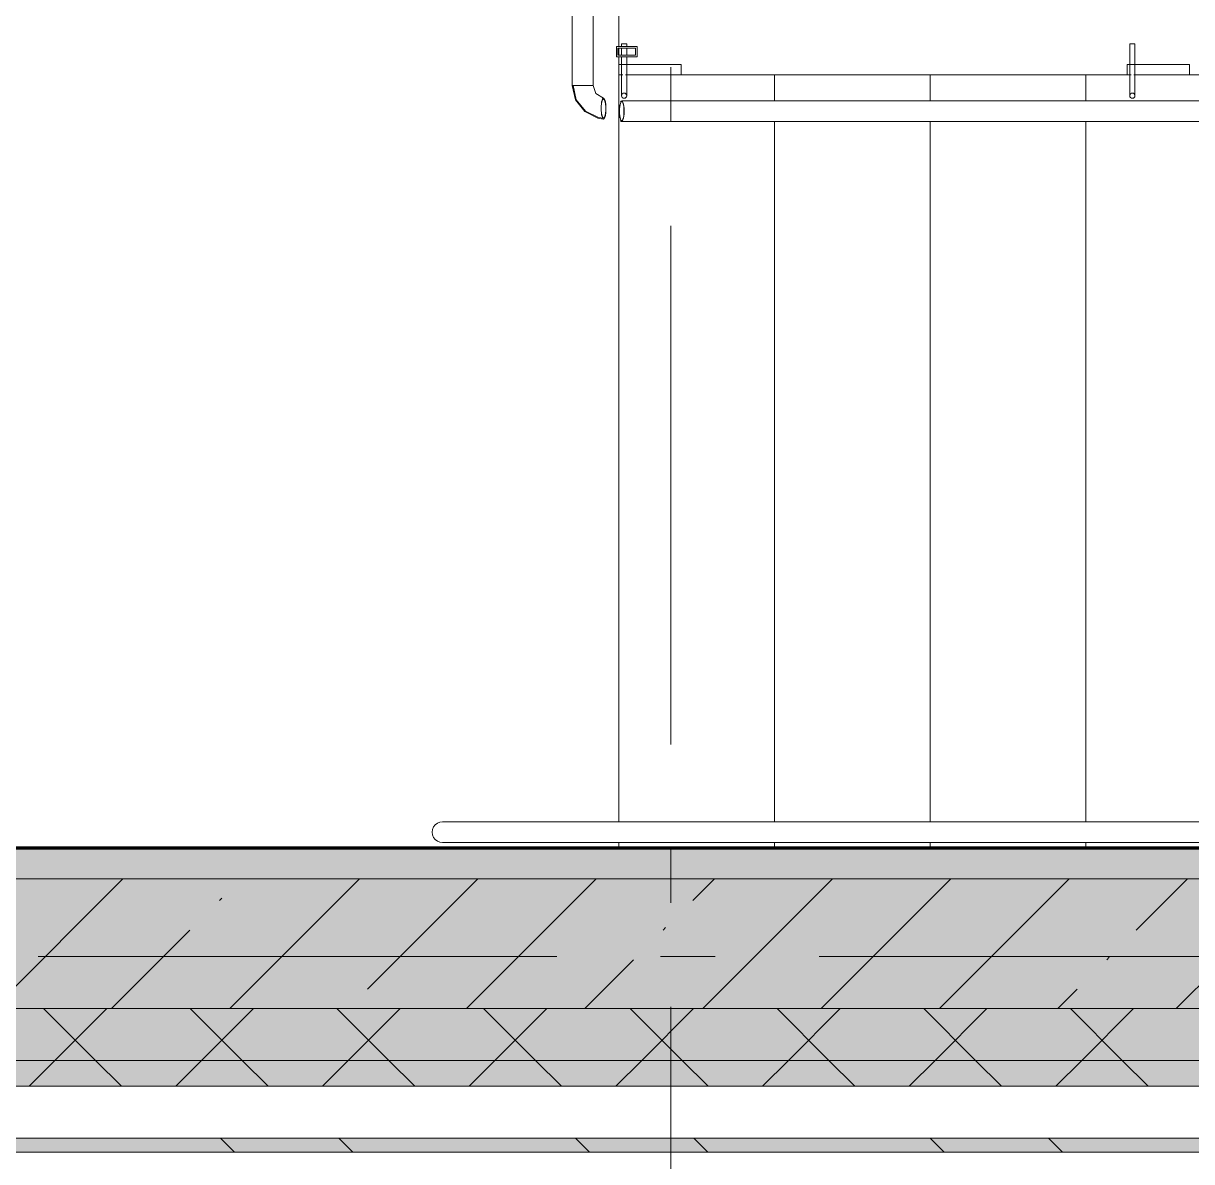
# Model space of a CAD drawing. Header units: millimetres. Extents: x -537608 to 253996, y -217170 to 186033.
# Drawn here: x -315775 to -313522, y 91126 to 93321 of the extents above; entities that cross this region are included whole.
import ezdxf

# ---------------------------------------------------------------- set-up
doc = ezdxf.new("R2010")
doc.units = ezdxf.units.MM
doc.layers.add('16) Лак 1.6м', color=160, linetype='Continuous', lineweight=90)
doc.layers.add('PDF _Геометрия', color=7, linetype='Continuous')
doc.layers.add('PDF _Сплошная заливка', color=7, linetype='Continuous', true_color=0xffffff)

msp = doc.modelspace()

# ---------------------------------------------------------------- hatches: boundary and pattern name
at = {"layer": 'PDF _Сплошная заливка', "true_color": 0x56bc34, "transparency": 33554559}
msp.add_hatch(color=85, dxfattribs=at).paths.add_polyline_path([(-309286.1767, 91671.2676), (-309286.1767, 91731.2661), (-316726.1726, 91731.2661), (-316726.1726, 91671.2676), (-310082.8987, 91671.2676)])
at = {"layer": 'PDF _Сплошная заливка', "transparency": 33554559}
msp.add_hatch(color=256, dxfattribs=at).paths.add_polyline_path([(-309226.1782, 91421.2666), (-309226.1782, 91671.2676), (-316726.1726, 91671.2676), (-316726.1726, 91421.2666), (-309248.0263, 91421.2666)])
h = msp.add_hatch(color=256, dxfattribs=at)
h.paths.add_polyline_path([(-214072.9389, 91321.2663), (-213276.196, 91321.2663), (-213276.196, 91421.2666), (-222460.9308, 91421.2666), (-222460.9308, 91321.2663), (-214907.808, 91321.2663)], flags=0)
h.paths.add_polyline_path([(-224160.9288, 91321.2663), (-224160.9288, 91421.2666), (-232001.1932, 91421.2666), (-232001.1932, 91321.2663), (-224926.2392, 91321.2663)], flags=0)
h.paths.add_polyline_path([(-232851.1922, 91321.2663), (-232851.1922, 91421.2666), (-234126.1928, 91421.2666), (-234126.1928, 91321.2663), (-233126.1932, 91321.2663)], flags=0)
h.paths.add_polyline_path([(-236196.9723, 91321.2663), (-235826.1928, 91321.2663), (-235826.1928, 91421.2666), (-237066.1908, 91421.2666), (-237066.1908, 91321.2663), (-236614.4085, 91321.2663)], flags=0)
h.paths.add_polyline_path([(-239953.8848, 91321.2663), (-238766.1908, 91321.2663), (-238766.1908, 91421.2666), (-240066.1915, 91421.2666), (-240066.1915, 91321.2663)], flags=0)
h.paths.add_polyline_path([(-243626.1884, 91321.2663), (-241766.1916, 91321.2663), (-241766.1916, 91421.2666), (-243626.1884, 91421.2666)], flags=0)
h.paths.add_polyline_path([(-245380.5355, 91321.2663), (-245326.1907, 91321.2663), (-245326.1907, 91421.2666), (-246626.1914, 91421.2666), (-246626.1914, 91321.2663), (-245797.9674, 91321.2663)], flags=0)
h.paths.add_polyline_path([(-249626.19, 91321.2663), (-248326.1893, 91321.2663), (-248326.1893, 91421.2666), (-249626.19, 91421.2666)], flags=0)
h.paths.add_polyline_path([(-254564.0965, 91321.2663), (-254326.1866, 91321.2663), (-254326.1866, 91421.2666), (-255626.1873, 91421.2666), (-255626.1873, 91321.2663), (-254981.5283, 91321.2663)], flags=0)
h.paths.add_polyline_path([(-251326.1879, 91321.2663), (-251326.1879, 91421.2666), (-252626.1886, 91421.2666), (-252626.1886, 91321.2663), (-251642.052, 91321.2663)], flags=0)
h.paths.add_polyline_path([(-257486.1367, 91321.2663), (-257326.1894, 91321.2663), (-257326.1894, 91421.2666), (-258626.1859, 91421.2666), (-258626.1859, 91321.2663), (-258321.009, 91321.2663)], flags=0)
h.paths.add_polyline_path([(-260825.613, 91321.2663), (-260326.1881, 91321.2663), (-260326.1881, 91421.2666), (-261626.1888, 91421.2666), (-261626.1888, 91321.2663), (-261243.0492, 91321.2663)], flags=0)
h.paths.add_polyline_path([(-264626.1874, 91321.2663), (-263326.1867, 91321.2663), (-263330.2213, 91421.2666), (-264626.1874, 91421.2666)], flags=0)
h.paths.add_polyline_path([(-266326.1853, 91321.2663), (-266326.1853, 91421.2666), (-267621.1869, 91421.2666), (-267621.1869, 91321.2663), (-266669.6977, 91321.2663)], flags=0)
h.paths.add_polyline_path([(-269591.7422, 91321.2663), (-269321.1849, 91321.2663), (-269321.1849, 91421.2666), (-270626.8047, 91421.2666), (-270626.8047, 91321.2663), (-270009.1741, 91321.2663)], flags=0)
h.paths.add_polyline_path([(-272513.7824, 91321.2663), (-272326.8026, 91321.2663), (-272326.8026, 91421.2666), (-273626.1833, 91421.2666), (-273626.1833, 91321.2663), (-273348.6546, 91321.2663)], flags=0)
h.paths.add_polyline_path([(-279192.735, 91321.2663), (-278626.181, 91321.2663), (-278626.181, 91421.2666), (-279926.186, 91421.2666), (-279926.186, 91321.2663), (-279610.1755, 91321.2663)], flags=0)
h.paths.add_polyline_path([(-276926.1831, 91321.2663), (-275326.1855, 91321.2663), (-275326.1855, 91421.2666), (-276926.1831, 91421.2666)], flags=0)
h.paths.add_polyline_path([(-281626.184, 91321.2663), (-281626.184, 91421.2666), (-282926.1804, 91421.2666), (-282926.1804, 91321.2663), (-281697.3434, 91321.2663)], flags=0)
h.paths.add_polyline_path([(-284626.1869, 91321.2663), (-284626.1869, 91421.2666), (-285926.1833, 91421.2666), (-285926.1833, 91321.2663), (-285036.824, 91321.2663)], flags=0)
h.paths.add_polyline_path([(-287626.1812, 91321.2663), (-287626.1812, 91421.2666), (-288926.1776, 91421.2666), (-288926.1776, 91321.2663), (-287958.8642, 91321.2663)], flags=0)
h.paths.add_polyline_path([(-290880.9044, 91321.2663), (-290626.1842, 91321.2663), (-290626.1842, 91421.2666), (-291926.1806, 91421.2666), (-291926.1806, 91321.2663), (-291715.7767, 91321.2663)], flags=0)
h.paths.add_polyline_path([(-304238.8097, 91321.2663), (-301741.177, 91321.2663), (-301741.177, 91421.2666), (-307200.8346, 91421.2666), (-307200.8346, 91321.2663), (-305073.682, 91321.2663)], flags=0)
h.paths.add_polyline_path([(-299626.1757, 91321.2663), (-299566.1772, 91321.2663), (-299566.1772, 91421.2666), (-300866.1822, 91421.2666), (-300866.1822, 91321.2663), (-299647.0335, 91321.2663)], flags=0)
h.paths.add_polyline_path([(-310082.8987, 91321.2663), (-308075.8379, 91321.2663), (-308075.8379, 91421.2666), (-317076.174, 91421.2666), (-317076.174, 91321.2663), (-311752.6347, 91321.2663)], flags=0)
h = msp.add_hatch(color=256, dxfattribs=at)
h.paths.add_polyline_path([(-213176.1955, 91271.2661), (-213176.1955, 91321.2663), (-222460.9308, 91321.2663), (-222460.9308, 91271.2661), (-213238.0699, 91271.2661)], flags=0)
h.paths.add_polyline_path([(-225761.1072, 91271.2661), (-224160.9288, 91271.2661), (-224160.9288, 91321.2663), (-232001.1932, 91321.2663), (-232001.1932, 91271.2661), (-226595.9773, 91271.2661)], flags=0)
h.paths.add_polyline_path([(-233274.93, 91271.2661), (-232851.1922, 91271.2661), (-232851.1922, 91321.2663), (-234126.1928, 91321.2663), (-234126.1928, 91271.2661), (-233692.3661, 91271.2661)], flags=0)
h.paths.add_polyline_path([(-237031.8425, 91271.2661), (-235826.1928, 91271.2661), (-235826.1928, 91321.2663), (-237066.1908, 91321.2663), (-237066.1908, 91271.2661)], flags=0)
h.paths.add_polyline_path([(-239119.0147, 91271.2661), (-238766.1908, 91271.2661), (-238766.1908, 91321.2663), (-240066.1915, 91321.2663), (-240066.1915, 91271.2661), (-239536.4508, 91271.2661)], flags=0)
h.paths.add_polyline_path([(-242041.0592, 91271.2661), (-241766.1916, 91271.2661), (-241766.1916, 91321.2663), (-243626.1884, 91321.2663), (-243626.1884, 91271.2661), (-242458.491, 91271.2661)], flags=0)
h.paths.add_polyline_path([(-245797.9674, 91271.2661), (-245326.1907, 91271.2661), (-245326.1907, 91321.2663), (-246626.1914, 91321.2663), (-246626.1914, 91271.2661), (-246215.4035, 91271.2661)], flags=0)
h.paths.add_polyline_path([(-248720.0118, 91271.2661), (-248326.1893, 91271.2661), (-248326.1893, 91321.2663), (-249626.19, 91321.2663), (-249626.19, 91271.2661), (-249137.4437, 91271.2661)], flags=0)
h.paths.add_polyline_path([(-252626.1886, 91271.2661), (-251326.1879, 91271.2661), (-251326.1879, 91321.2663), (-252626.1886, 91321.2663)], flags=0)
h.paths.add_polyline_path([(-257326.1894, 91271.2661), (-257326.1894, 91321.2663), (-258626.1859, 91321.2663), (-258626.1859, 91271.2661), (-257486.1367, 91271.2661)], flags=0)
h.paths.add_polyline_path([(-255626.1873, 91271.2661), (-254326.1866, 91271.2661), (-254326.1866, 91321.2663), (-255626.1873, 91321.2663)], flags=0)
h.paths.add_polyline_path([(-261243.0492, 91271.2661), (-260326.1881, 91271.2661), (-260326.1881, 91321.2663), (-261626.1888, 91321.2663), (-261626.1888, 91271.2661)], flags=0)
h.paths.add_polyline_path([(-267621.1869, 91271.2661), (-266326.1853, 91271.2661), (-266326.1853, 91321.2663), (-267621.1869, 91321.2663)], flags=0)
h.paths.add_polyline_path([(-263326.1867, 91271.2661), (-263330.2213, 91321.2663), (-264626.1874, 91321.2663), (-264626.1874, 91271.2661), (-263330.2213, 91271.2661)], flags=0)
h.paths.add_polyline_path([(-269321.1849, 91271.2661), (-269321.1849, 91321.2663), (-270626.8047, 91321.2663), (-270626.8047, 91271.2661), (-269591.7422, 91271.2661)], flags=0)
h.paths.add_polyline_path([(-272513.7824, 91271.2661), (-272326.8026, 91271.2661), (-272326.8026, 91321.2663), (-273626.1833, 91321.2663), (-273626.1833, 91271.2661), (-273348.6546, 91271.2661)], flags=0)
h.paths.add_polyline_path([(-275435.8268, 91271.2661), (-275326.1855, 91271.2661), (-275326.1855, 91321.2663), (-276926.1831, 91321.2663), (-276926.1831, 91271.2661), (-275853.2587, 91271.2661)], flags=0)
h.paths.add_polyline_path([(-279610.1755, 91271.2661), (-278626.181, 91271.2661), (-278626.181, 91321.2663), (-279926.186, 91321.2663), (-279926.186, 91271.2661)], flags=0)
h.paths.add_polyline_path([(-281626.184, 91271.2661), (-281626.184, 91321.2663), (-282926.1804, 91321.2663), (-282926.1804, 91271.2661), (-281697.3434, 91271.2661)], flags=0)
h.paths.add_polyline_path([(-285926.1833, 91271.2661), (-284626.1869, 91271.2661), (-284626.1869, 91321.2663), (-285926.1833, 91321.2663)], flags=0)
h.paths.add_polyline_path([(-290626.1842, 91271.2661), (-290626.1842, 91321.2663), (-291926.1806, 91321.2663), (-291926.1806, 91271.2661), (-290880.9044, 91271.2661)], flags=0)
h.paths.add_polyline_path([(-288376.296, 91271.2661), (-287626.1812, 91271.2661), (-287626.1812, 91321.2663), (-288926.1776, 91321.2663), (-288926.1776, 91271.2661), (-288793.7365, 91271.2661)], flags=0)
h.paths.add_polyline_path([(-300064.4654, 91271.2661), (-299566.1772, 91271.2661), (-299566.1772, 91321.2663), (-300866.1822, 91321.2663), (-300866.1822, 91271.2661), (-300481.9058, 91271.2661)], flags=0)
h.paths.add_polyline_path([(-303821.3779, 91271.2661), (-301741.177, 91271.2661), (-301741.177, 91321.2663), (-307200.8346, 91321.2663), (-307200.8346, 91271.2661), (-304238.8097, 91271.2661)], flags=0)
h.paths.add_polyline_path([(-308413.1627, 91271.2661), (-308075.8379, 91271.2661), (-308075.8379, 91321.2663), (-317126.1742, 91321.2663), (-317126.1742, 91271.2661), (-308830.5945, 91271.2661)], flags=0)
h = msp.add_hatch(color=256, dxfattribs=at)
h.paths.add_polyline_path([(-213126.1959, 91144.2677), (-213026.1966, 91144.2677), (-213026.1966, 91171.2657), (-222460.9308, 91171.2657), (-222460.9308, 91144.2677), (-213176.1955, 91144.2677)], flags=0)
h.paths.add_polyline_path([(-224926.2392, 91144.2677), (-224160.9288, 91144.2677), (-224160.9288, 91171.2657), (-232001.1932, 91171.2657), (-232001.1932, 91144.2677), (-226595.9773, 91144.2677)], flags=0)
h.paths.add_polyline_path([(-232851.1922, 91144.2677), (-232851.1922, 91171.2657), (-234126.1928, 91171.2657), (-234126.1928, 91144.2677), (-233274.93, 91144.2677)], flags=0)
h.paths.add_polyline_path([(-235826.1928, 91144.2677), (-235826.1928, 91171.2657), (-237066.1908, 91171.2657), (-237066.1908, 91144.2677), (-236614.4085, 91144.2677)], flags=0)
h.paths.add_polyline_path([(-238766.1908, 91144.2677), (-238766.1908, 91171.2657), (-240066.1915, 91171.2657), (-240066.1915, 91144.2677), (-239953.8848, 91144.2677)], flags=0)
h.paths.add_polyline_path([(-243626.1884, 91144.2677), (-241766.1916, 91144.2677), (-241766.1916, 91171.2657), (-243626.1884, 91171.2657), (-243626.1884, 91161.2415)], flags=0)
h.paths.add_polyline_path([(-245326.1907, 91144.2677), (-245326.1907, 91171.2657), (-246626.1914, 91171.2657), (-246626.1914, 91144.2677)], flags=0)
h.paths.add_polyline_path([(-249626.19, 91144.2677), (-248326.1893, 91144.2677), (-248326.1893, 91171.2657), (-249626.19, 91171.2657), (-249626.19, 91161.2415)], flags=0)
h.paths.add_polyline_path([(-254326.1866, 91144.2677), (-254326.1866, 91171.2657), (-255626.1873, 91171.2657), (-255626.1873, 91144.2677), (-254981.5283, 91144.2677)], flags=0)
h.paths.add_polyline_path([(-252626.1886, 91144.2677), (-251326.1879, 91144.2677), (-251326.1879, 91171.2657), (-252626.1886, 91171.2657), (-252626.1886, 91161.2415)], flags=0)
h.paths.add_polyline_path([(-258321.009, 91144.2677), (-257326.1894, 91144.2677), (-257326.1894, 91171.2657), (-258626.1859, 91171.2657), (-258626.1859, 91144.2677)], flags=0)
h.paths.add_polyline_path([(-260326.1881, 91144.2677), (-260326.1881, 91171.2657), (-261626.1888, 91171.2657), (-261626.1888, 91144.2677)], flags=0)
h.paths.add_polyline_path([(-263330.2213, 91144.2677), (-263326.1867, 91144.2677), (-263330.2213, 91171.2657), (-264626.1874, 91171.2657), (-264626.1874, 91144.2677)], flags=0)
h.paths.add_polyline_path([(-266669.6977, 91144.2677), (-266326.1853, 91144.2677), (-266326.1853, 91171.2657), (-267621.1869, 91171.2657), (-267621.1869, 91144.2677)], flags=0)
h.paths.add_polyline_path([(-269321.1849, 91144.2677), (-269321.1849, 91171.2657), (-270626.8047, 91171.2657), (-270626.8047, 91144.2677), (-270009.1741, 91144.2677)], flags=0)
h.paths.add_polyline_path([(-272326.8026, 91144.2677), (-272326.8026, 91171.2657), (-273626.1833, 91171.2657), (-273626.1833, 91144.2677), (-273348.6546, 91144.2677)], flags=0)
h.paths.add_polyline_path([(-275326.1855, 91144.2677), (-275326.1855, 91171.2657), (-276926.1831, 91171.2657), (-276926.1831, 91144.2677), (-276688.131, 91144.2677)], flags=0)
h.paths.add_polyline_path([(-278626.181, 91144.2677), (-278626.181, 91171.2657), (-279926.186, 91171.2657), (-279926.186, 91144.2677)], flags=0)
h.paths.add_polyline_path([(-284626.1869, 91144.2677), (-284626.1869, 91171.2657), (-285926.1833, 91171.2657), (-285926.1833, 91144.2677), (-285036.824, 91144.2677)], flags=0)
h.paths.add_polyline_path([(-281697.3434, 91144.2677), (-281626.184, 91144.2677), (-281626.184, 91171.2657), (-282926.1804, 91171.2657), (-282926.1804, 91144.2677)], flags=0)
h.paths.add_polyline_path([(-288376.296, 91144.2677), (-287626.1812, 91144.2677), (-287626.1812, 91171.2657), (-288926.1776, 91171.2657), (-288926.1776, 91144.2677)], flags=0)
h.paths.add_polyline_path([(-290626.1842, 91144.2677), (-290626.1842, 91171.2657), (-291926.1806, 91171.2657), (-291926.1806, 91144.2677), (-291715.7767, 91144.2677)], flags=0)
h.paths.add_polyline_path([(-303403.9461, 91144.2677), (-301741.177, 91144.2677), (-301741.177, 91171.2657), (-307200.8346, 91171.2657), (-307200.8346, 91144.2677), (-305073.682, 91144.2677)], flags=0)
h.paths.add_polyline_path([(-300866.1822, 91144.2677), (-299566.1772, 91144.2677), (-299566.1772, 91171.2657), (-300866.1822, 91171.2657), (-300866.1822, 91161.2415)], flags=0)
h.paths.add_polyline_path([(-310082.8987, 91144.2677), (-308075.8379, 91144.2677), (-308075.8379, 91171.2657), (-317253.1726, 91171.2657), (-317253.1726, 91144.2677), (-311752.6347, 91144.2677)], flags=0)

# ---------------------------------------------------------------- linework, layer by layer
at = {"layer": '16) Лак 1.6м'}
msp.add_lwpolyline([(-316476.1803, 99111.2657), (-316666.1741, 99111.2657), (-316666.1741, 91731.2661), (-309286.1767, 91731.2661), (-309286.1767, 93371.2655)], dxfattribs=at)
at = {"layer": 'PDF _Геометрия', "color": 9, "lineweight": 9, "true_color": 0xc0c0c0}
for p, q in [((-314626.1731, 93275.7003), (-314626.1731, 93796.1036)), ((-314626.1731, 93258.9417), (-314626.1731, 93273.1038)), ((-314626.1731, 91781.2664), (-314626.1731, 93256.1041)), ((-314626.1731, 91731.2661), (-314626.1731, 91741.2645))]:
    msp.add_line(p, q, dxfattribs=at)
at = {"layer": 'PDF _Геометрия', "lineweight": 9}
for p, q in [((-314716.1752, 93521.1025), (-314716.1752, 93201.1047)), ((-314676.1733, 93201.1047), (-314676.1733, 93521.1025)), ((-314621.1783, 93275.2912), (-314621.1783, 93281.2678)), ((-314621.1783, 93281.2678), (-314621.1783, 93275.2912)), ((-314621.0061, 93281.2678), (-314621.1783, 93281.2678)), ((-314621.1783, 93281.2678), (-314621.0061, 93281.2678)), ((-314621.0061, 93281.2678), (-314621.1783, 93281.2678)), ((-314621.1783, 93281.2678), (-314621.0061, 93281.2678)), ((-314621.1783, 93258.5369), (-314621.1783, 93273.1038)), ((-314621.1783, 93273.1038), (-314621.1783, 93258.5369)), ((-314620.5066, 93281.2678), (-314621.0061, 93281.2678)), ((-314621.0061, 93281.2678), (-314620.5066, 93281.2678)), ((-314620.5066, 93281.2678), (-314621.0061, 93281.2678)), ((-314621.0061, 93281.2678), (-314620.5066, 93281.2678)), ((-314619.7143, 93281.2678), (-314620.5066, 93281.2678)), ((-314620.5066, 93281.2678), (-314619.7143, 93281.2678)), ((-314619.7143, 93281.2678), (-314620.5066, 93281.2678)), ((-314620.5066, 93281.2678), (-314619.7143, 93281.2678)), ((-314619.7143, 93281.2678), (-314618.6809, 93281.2678)), ((-314618.6809, 93281.2678), (-314617.4752, 93281.2678)), ((-314617.4752, 93281.2678), (-314616.1749, 93281.2678)), ((-314616.1749, 93281.2678), (-314614.8831, 93281.2678)), ((-314614.8831, 93281.2678), (-314613.6774, 93281.2678)), ((-314613.6774, 93281.2678), (-314612.644, 93281.2678)), ((-314612.644, 93281.2678), (-314611.8431, 93281.2678)), ((-314611.8431, 93281.2678), (-314612.644, 93281.2678)), ((-314612.644, 93281.2678), (-314611.8431, 93281.2678)), ((-314611.8431, 93281.2678), (-314612.644, 93281.2678)), ((-314611.8431, 93281.2678), (-314611.3436, 93281.2678)), ((-314611.3436, 93281.2678), (-314611.8431, 93281.2678)), ((-314611.8431, 93281.2678), (-314611.3436, 93281.2678)), ((-314611.3436, 93281.2678), (-314611.8431, 93281.2678)), ((-314611.3436, 93281.2678), (-314611.18, 93281.2678)), ((-314611.18, 93281.2678), (-314611.3436, 93281.2678)), ((-314611.3436, 93281.2678), (-314611.18, 93281.2678)), ((-314611.18, 93281.2678), (-314611.3436, 93281.2678)), ((-314611.18, 93281.2678), (-314611.18, 93276.105)), ((-314611.18, 93276.105), (-314611.18, 93281.2678)), ((-314611.18, 93273.1038), (-314611.18, 93259.1053)), ((-314611.18, 93259.1053), (-314611.18, 93273.1038)), ((-314594.1803, 93273.1038), (-314594.1803, 93259.1053)), ((-314591.1747, 93256.1041), (-314591.1747, 93276.105)), ((-313641.1797, 93206.2675), (-313641.1797, 93281.2678)), ((-313641.1797, 93281.2678), (-313641.1797, 93206.2675)), ((-313641.0075, 93281.2678), (-313641.1797, 93281.2678)), ((-313641.1797, 93281.2678), (-313641.0075, 93281.2678)), ((-313641.0075, 93281.2678), (-313641.1797, 93281.2678)), ((-313641.1797, 93281.2678), (-313641.0075, 93281.2678)), ((-313640.508, 93281.2678), (-313641.0075, 93281.2678)), ((-313641.0075, 93281.2678), (-313640.508, 93281.2678)), ((-313640.508, 93281.2678), (-313641.0075, 93281.2678)), ((-313641.0075, 93281.2678), (-313640.508, 93281.2678)), ((-313639.7157, 93281.2678), (-313640.508, 93281.2678)), ((-313640.508, 93281.2678), (-313639.7157, 93281.2678)), ((-313639.7157, 93281.2678), (-313640.508, 93281.2678)), ((-313640.508, 93281.2678), (-313639.7157, 93281.2678)), ((-313639.7157, 93281.2678), (-313638.6737, 93281.2678)), ((-313638.6737, 93281.2678), (-313637.468, 93281.2678)), ((-313637.468, 93281.2678), (-313636.1762, 93281.2678)), ((-313636.1762, 93281.2678), (-313634.8845, 93281.2678)), ((-313634.8845, 93281.2678), (-313633.6788, 93281.2678)), ((-313633.6788, 93281.2678), (-313632.6454, 93281.2678)), ((-313632.6454, 93281.2678), (-313631.8445, 93281.2678)), ((-313631.8445, 93281.2678), (-313632.6454, 93281.2678)), ((-313632.6454, 93281.2678), (-313631.8445, 93281.2678)), ((-313631.8445, 93281.2678), (-313632.6454, 93281.2678)), ((-313631.8445, 93281.2678), (-313631.345, 93281.2678)), ((-313631.345, 93281.2678), (-313631.8445, 93281.2678)), ((-313631.8445, 93281.2678), (-313631.345, 93281.2678)), ((-313631.345, 93281.2678), (-313631.8445, 93281.2678)), ((-313631.345, 93281.2678), (-313631.1814, 93281.2678)), ((-313631.1814, 93281.2678), (-313631.345, 93281.2678)), ((-313631.345, 93281.2678), (-313631.1814, 93281.2678)), ((-313631.1814, 93281.2678), (-313631.345, 93281.2678)), ((-313631.1814, 93206.2675), (-313631.1814, 93281.2678)), ((-313631.1814, 93281.2678), (-313631.1814, 93206.2675)), ((-314506.1761, 93241.2659), (-314626.1731, 93241.2659)), ((-314621.1783, 93206.2675), (-314621.1783, 93256.1041)), ((-314621.1783, 93256.1041), (-314621.1783, 93206.2675)), ((-314611.18, 93206.2675), (-314611.18, 93256.1041)), ((-314611.18, 93256.1041), (-314611.18, 93206.2675)), ((-314506.1761, 93221.265), (-314506.1761, 93241.2659)), ((-313526.1775, 93241.2659), (-313646.1746, 93241.2659)), ((-313646.1746, 93241.2659), (-313646.1746, 93221.265)), ((-313526.1775, 93221.265), (-313526.1775, 93241.2659)), ((-314716.1752, 93201.1047), (-314715.4949, 93201.1047)), ((-314709.8972, 93173.2369), (-314716.1752, 93201.1047)), ((-314716.1752, 93201.1047), (-314709.8972, 93173.2369)), ((-314716.1752, 93201.1047), (-314715.4949, 93201.1047)), ((-314715.4949, 93201.1047), (-314713.4969, 93201.1047)), ((-314715.4949, 93201.1047), (-314713.4969, 93201.1047)), ((-314708.3988, 93173.5813), (-314714.6768, 93201.1047)), ((-314714.6768, 93201.1047), (-314708.3988, 93173.5813)), ((-314713.4969, 93201.1047), (-314710.3192, 93201.1047)), ((-314713.4969, 93201.1047), (-314710.3192, 93201.1047)), ((-314710.3192, 93201.1047), (-314706.1769, 93201.1047)), ((-314710.3192, 93201.1047), (-314706.1769, 93201.1047)), ((-314706.1769, 93201.1047), (-314701.3543, 93201.1047)), ((-314706.1769, 93201.1047), (-314701.3543, 93201.1047)), ((-314701.3543, 93201.1047), (-314696.1786, 93201.1047)), ((-314701.3543, 93201.1047), (-314696.1786, 93201.1047)), ((-314696.1786, 93201.1047), (-314691.0029, 93201.1047)), ((-314696.1786, 93201.1047), (-314691.0029, 93201.1047)), ((-314691.0029, 93201.1047), (-314686.1803, 93201.1047)), ((-314691.0029, 93201.1047), (-314686.1803, 93201.1047)), ((-314686.1803, 93201.1047), (-314682.038, 93201.1047)), ((-314686.1803, 93201.1047), (-314682.038, 93201.1047)), ((-314682.038, 93201.1047), (-314678.8602, 93201.1047)), ((-314682.038, 93201.1047), (-314678.8602, 93201.1047)), ((-314678.8602, 93201.1047), (-314676.8623, 93201.1047)), ((-314678.8602, 93201.1047), (-314676.8623, 93201.1047)), ((-314676.8623, 93201.1047), (-314676.1733, 93201.1047)), ((-314676.8623, 93201.1047), (-314676.1733, 93201.1047)), ((-314676.1733, 93201.1047), (-314670.8254, 93185.6508)), ((-314670.8254, 93185.6508), (-314676.1733, 93201.1047)), ((-314621.1783, 93206.2675), (-314621.1783, 93202.7323)), ((-314621.1783, 93202.7323), (-314621.1783, 93206.2675)), ((-314621.1783, 93202.7323), (-314621.1783, 93187.3818)), ((-314621.1783, 93187.3818), (-314621.1783, 93202.7323)), ((-314611.18, 93189.8835), (-314611.18, 93206.2675)), ((-314611.18, 93206.2675), (-314611.18, 93189.8835)), ((-313641.1797, 93206.2675), (-313641.1797, 93202.7323)), ((-313641.1797, 93202.7323), (-313641.1797, 93206.2675)), ((-313641.1797, 93202.7323), (-313641.1797, 93187.3818)), ((-313641.1797, 93187.3818), (-313641.1797, 93202.7323)), ((-313631.1814, 93189.8835), (-313631.1814, 93206.2675)), ((-313631.1814, 93206.2675), (-313631.1814, 93189.8835)), ((-314692.2774, 93150.7515), (-314709.8972, 93173.2369)), ((-314709.8972, 93173.2369), (-314692.2774, 93150.7515)), ((-314690.8134, 93151.4964), (-314708.3988, 93173.5813)), ((-314708.3988, 93173.5813), (-314690.8134, 93151.4964)), ((-314670.8254, 93185.6508), (-314655.9011, 93176.5525)), ((-314655.9011, 93176.5525), (-314670.8254, 93185.6508)), ((-314658.8378, 93172.7719), (-314659.5956, 93169.663)), ((-314658.8378, 93172.7719), (-314659.5956, 93169.663)), ((-314657.9335, 93175.0109), (-314658.8378, 93172.7719)), ((-314657.9335, 93175.0109), (-314658.8378, 93172.7719)), ((-314658.7258, 93171.1485), (-314657.391, 93174.1971)), ((-314658.7258, 93171.1485), (-314657.391, 93174.1971)), ((-314656.9345, 93176.2725), (-314657.9335, 93175.0109)), ((-314656.9345, 93176.2725), (-314657.9335, 93175.0109)), ((-314657.391, 93174.1971), (-314655.9011, 93175.0281)), ((-314657.391, 93174.1971), (-314655.9011, 93175.0281)), ((-314655.9011, 93176.5525), (-314656.9345, 93176.2725)), ((-314655.9011, 93176.5525), (-314656.9345, 93176.2725)), ((-314654.8591, 93175.885), (-314655.9011, 93176.5525)), ((-314654.8591, 93175.885), (-314655.9011, 93176.5525)), ((-314655.9011, 93175.0281), (-314654.4285, 93173.7191)), ((-314655.9011, 93175.0281), (-314654.4285, 93173.7191)), ((-314653.8773, 93174.3177), (-314654.8591, 93175.885)), ((-314653.8773, 93174.3177), (-314654.8591, 93175.885)), ((-314654.4285, 93173.7191), (-314653.1281, 93170.4725)), ((-314654.4285, 93173.7191), (-314653.1281, 93170.4725)), ((-314652.9903, 93171.9107), (-314653.8773, 93174.3177)), ((-314652.9903, 93171.9107), (-314653.8773, 93174.3177)), ((-314621.1783, 93187.3818), (-314621.1783, 93181.2674)), ((-314621.1783, 93181.2674), (-314621.1783, 93187.3818)), ((-314611.18, 93181.5171), (-314611.18, 93189.8835)), ((-314611.18, 93189.8835), (-314611.18, 93181.5171)), ((-314611.18, 93181.2674), (-314611.18, 93181.5171)), ((-314611.18, 93181.5171), (-314611.18, 93181.2674)), ((-313641.1797, 93187.3818), (-313641.1797, 93181.2674)), ((-313641.1797, 93181.2674), (-313641.1797, 93187.3818)), ((-313631.1814, 93181.5171), (-313631.1814, 93189.8835)), ((-313631.1814, 93189.8835), (-313631.1814, 93181.5171)), ((-313631.1814, 93181.2674), (-313631.1814, 93181.5171)), ((-313631.1814, 93181.5171), (-313631.1814, 93181.2674)), ((-314666.7176, 93137.9888), (-314692.2774, 93150.7515)), ((-314692.2774, 93150.7515), (-314666.7176, 93137.9888)), ((-314665.3999, 93139.2159), (-314690.8134, 93151.4964)), ((-314690.8134, 93151.4964), (-314665.3999, 93139.2159)), ((-314660.4998, 93161.5981), (-314660.6204, 93157.107)), ((-314660.4998, 93161.5981), (-314660.6204, 93157.107)), ((-314660.6204, 93157.107), (-314660.4998, 93152.5212)), ((-314660.6204, 93157.107), (-314660.4998, 93152.5212)), ((-314660.1554, 93165.8652), (-314660.4998, 93161.5981)), ((-314660.1554, 93165.8652), (-314660.4998, 93161.5981)), ((-314660.4998, 93152.5212), (-314660.1468, 93148.1593)), ((-314660.4998, 93152.5212), (-314660.1468, 93148.1593)), ((-314660.207, 93160.0049), (-314659.7076, 93166.1795)), ((-314660.207, 93160.0049), (-314659.7076, 93166.1795)), ((-314660.1898, 93153.4513), (-314660.207, 93160.0049)), ((-314660.1898, 93153.4513), (-314660.207, 93160.0049)), ((-314659.6559, 93147.3153), (-314660.1898, 93153.4513)), ((-314659.6559, 93147.3153), (-314660.1898, 93153.4513)), ((-314659.5956, 93169.663), (-314660.1554, 93165.8652)), ((-314659.5956, 93169.663), (-314660.1554, 93165.8652)), ((-314659.7076, 93166.1795), (-314658.7258, 93171.1485)), ((-314659.7076, 93166.1795), (-314658.7258, 93171.1485)), ((-314653.1281, 93170.4725), (-314652.1464, 93165.5595)), ((-314653.1281, 93170.4725), (-314652.1464, 93165.5595)), ((-314652.2325, 93168.7372), (-314652.9903, 93171.9107)), ((-314652.2325, 93168.7372), (-314652.9903, 93171.9107)), ((-314651.6641, 93164.9222), (-314652.2325, 93168.7372)), ((-314651.6641, 93164.9222), (-314652.2325, 93168.7372)), ((-314652.1464, 93165.5595), (-314651.6039, 93159.4709)), ((-314652.1464, 93165.5595), (-314651.6039, 93159.4709)), ((-314651.5952, 93152.9518), (-314652.1205, 93146.8417)), ((-314651.5952, 93152.9518), (-314652.1205, 93146.8417)), ((-314651.3024, 93160.6378), (-314651.6641, 93164.9222)), ((-314651.3024, 93160.6378), (-314651.6641, 93164.9222)), ((-314651.6555, 93147.3412), (-314651.3024, 93151.5997)), ((-314651.6555, 93147.3412), (-314651.3024, 93151.5997)), ((-314651.6039, 93159.4709), (-314651.5952, 93152.9518)), ((-314651.6039, 93159.4709), (-314651.5952, 93152.9518)), ((-314651.1732, 93156.1037), (-314651.3024, 93160.6378)), ((-314651.1732, 93156.1037), (-314651.3024, 93160.6378)), ((-314651.3024, 93151.5997), (-314651.1732, 93156.1037)), ((-314651.3024, 93151.5997), (-314651.1732, 93156.1037)), ((-314625.622, 93151.2681), (-314625.5015, 93155.7161)), ((-314625.5015, 93155.7161), (-314625.622, 93151.2681)), ((-314625.622, 93151.2681), (-314625.5015, 93146.8159)), ((-314625.5015, 93146.8159), (-314625.622, 93151.2681)), ((-314625.5015, 93155.7161), (-314625.1484, 93159.9446)), ((-314625.1484, 93159.9446), (-314625.5015, 93155.7161)), ((-314625.1398, 93155.6946), (-314625.2689, 93151.2681)), ((-314625.2689, 93151.2681), (-314625.1398, 93146.8374)), ((-314625.1484, 93159.9446), (-314624.5886, 93163.7381)), ((-314624.5886, 93163.7381), (-314625.1484, 93159.9446)), ((-314624.7694, 93159.8627), (-314625.1398, 93155.6946)), ((-314624.1666, 93163.5357), (-314624.7694, 93159.8627)), ((-314623.3829, 93166.4895), (-314624.1666, 93163.5357)), ((-314622.4443, 93168.565), (-314623.3829, 93166.4895)), ((-314621.9448, 93170.7653), (-314622.9437, 93169.2841)), ((-314621.428, 93169.6328), (-314622.4443, 93168.565)), ((-314620.8941, 93171.2648), (-314621.9448, 93170.7653)), ((-314620.8941, 93169.7663), (-314621.428, 93169.6328)), ((-314620.8941, 93169.7663), (-314621.428, 93169.6328)), ((-310731.4544, 93171.2648), (-314620.8941, 93171.2648)), ((-314620.3688, 93169.6328), (-314620.8941, 93169.7663)), ((-314620.3688, 93169.6328), (-314620.8941, 93169.7663)), ((-314619.3526, 93168.565), (-314620.3688, 93169.6328)), ((-314617.6302, 93163.5357), (-314618.4139, 93166.4895)), ((-314617.0274, 93159.8627), (-314617.6302, 93163.5357)), ((-314616.6571, 93155.6946), (-314617.0274, 93159.8627)), ((-314616.5279, 93151.2681), (-314616.6571, 93155.6946)), ((-314616.6571, 93146.8374), (-314616.5279, 93151.2681)), ((-314655.9011, 93136.275), (-314666.7176, 93137.9888)), ((-314666.7176, 93137.9888), (-314655.9011, 93136.275)), ((-314655.9011, 93137.7778), (-314665.3999, 93139.2159)), ((-314665.3999, 93139.2159), (-314655.9011, 93137.7778)), ((-314660.1468, 93148.1593), (-314659.587, 93144.2409)), ((-314660.1468, 93148.1593), (-314659.587, 93144.2409)), ((-314658.6828, 93142.3162), (-314659.6559, 93147.3153)), ((-314658.6828, 93142.3162), (-314659.6559, 93147.3153)), ((-314659.587, 93144.2409), (-314658.8378, 93140.9512)), ((-314659.587, 93144.2409), (-314658.8378, 93140.9512)), ((-314658.8378, 93140.9512), (-314657.9508, 93138.4538)), ((-314658.8378, 93140.9512), (-314657.9508, 93138.4538)), ((-314657.3824, 93139.0092), (-314658.6828, 93142.3162)), ((-314657.3824, 93139.0092), (-314658.6828, 93142.3162)), ((-314657.9508, 93138.4538), (-314656.9517, 93136.8649)), ((-314657.9508, 93138.4538), (-314656.9517, 93136.8649)), ((-314655.9011, 93137.7778), (-314657.3824, 93139.0092)), ((-314655.9011, 93137.7778), (-314657.3824, 93139.0092)), ((-314656.9517, 93136.8649), (-314655.9011, 93136.275)), ((-314656.9517, 93136.8649), (-314655.9011, 93136.275)), ((-314654.4199, 93138.7853), (-314655.9011, 93137.7778)), ((-314654.4199, 93138.7853), (-314655.9011, 93137.7778)), ((-314655.9011, 93136.275), (-314654.8591, 93136.697)), ((-314655.9011, 93136.275), (-314654.8591, 93136.697)), ((-314654.8591, 93136.697), (-314653.8687, 93138.0964)), ((-314654.8591, 93136.697), (-314653.8687, 93138.0964)), ((-314653.1023, 93141.9244), (-314654.4199, 93138.7853)), ((-314653.1023, 93141.9244), (-314654.4199, 93138.7853)), ((-314653.8687, 93138.0964), (-314652.9817, 93140.4173)), ((-314653.8687, 93138.0964), (-314652.9817, 93140.4173)), ((-314652.1205, 93146.8417), (-314653.1023, 93141.9244)), ((-314652.1205, 93146.8417), (-314653.1023, 93141.9244)), ((-314652.9817, 93140.4173), (-314652.2239, 93143.5477)), ((-314652.9817, 93140.4173), (-314652.2239, 93143.5477)), ((-314652.2239, 93143.5477), (-314651.6555, 93147.3412)), ((-314652.2239, 93143.5477), (-314651.6555, 93147.3412)), ((-314625.5015, 93146.8159), (-314625.1484, 93142.5874)), ((-314625.1484, 93142.5874), (-314625.5015, 93146.8159)), ((-314625.1484, 93142.5874), (-314624.5886, 93138.7982)), ((-314624.5886, 93138.7982), (-314625.1484, 93142.5874)), ((-314625.1398, 93146.8374), (-314624.7694, 93142.6693)), ((-314624.7694, 93142.6693), (-314624.1666, 93139.0006)), ((-314624.1666, 93139.0006), (-314623.3829, 93136.0425)), ((-314623.3829, 93136.0425), (-314622.4443, 93133.967)), ((-314622.9437, 93133.2479), (-314621.9448, 93131.7667)), ((-314622.4443, 93133.967), (-314621.428, 93132.8991)), ((-314621.9448, 93131.7667), (-314620.8941, 93131.2672)), ((-314621.428, 93132.8991), (-314620.8941, 93132.7657)), ((-314621.428, 93132.8991), (-314620.8941, 93132.7657)), ((-314620.8941, 93132.7657), (-314620.3688, 93132.8991)), ((-314620.8941, 93132.7657), (-314620.3688, 93132.8991)), ((-314620.8941, 93131.2672), (-310731.4544, 93131.2672)), ((-314620.3688, 93132.8991), (-314619.3526, 93133.967)), ((-314618.4139, 93136.0425), (-314617.6302, 93139.0006)), ((-314617.6302, 93139.0006), (-314617.0274, 93142.6693)), ((-314617.0274, 93142.6693), (-314616.6571, 93146.8374)), ((-314976.1745, 91778.5881), (-314980.3168, 91775.4103)), ((-314971.3519, 91780.586), (-314976.1745, 91778.5881)), ((-314966.1762, 91781.2664), (-314971.3519, 91780.586)), ((-310046.1779, 91781.2664), (-314966.1762, 91781.2664)), ((-314985.4925, 91766.4411), (-314986.1728, 91761.2654)), ((-314986.1728, 91761.2654), (-314985.4925, 91756.0897)), ((-314983.4946, 91771.268), (-314985.4925, 91766.4411)), ((-314985.4925, 91756.0897), (-314983.4946, 91751.2671)), ((-314980.3168, 91775.4103), (-314983.4946, 91771.268)), ((-309286.1767, 91731.2661), (-316666.1741, 91731.2661)), ((-314983.4946, 91751.2671), (-314980.3168, 91747.1248)), ((-314980.3168, 91747.1248), (-314976.1745, 91743.947)), ((-314976.1745, 91743.947), (-314971.3519, 91741.9491)), ((-314971.3519, 91741.9491), (-314966.1762, 91741.2645)), ((-314966.1762, 91741.2645), (-310046.1779, 91741.2645)), ((-316726.1726, 91671.2676), (-309286.1767, 91671.2676)), ((-309286.1767, 91671.2676), (-316726.1726, 91671.2676)), ((-315832.7399, 91421.2666), (-315582.739, 91671.2676)), ((-315376.5464, 91421.2666), (-315126.5454, 91671.2676)), ((-315111.3025, 91458.4138), (-314898.4443, 91671.2676)), ((-314920.3441, 91421.2666), (-314670.3432, 91671.2676)), ((-314484.0266, 91629.4874), (-314442.2506, 91671.2676)), ((-314464.1505, 91421.2666), (-314214.1495, 91671.2676)), ((-314236.0494, 91421.2666), (-313986.0484, 91671.2676)), ((-314007.9569, 91421.2666), (-313757.9559, 91671.2676)), ((-313628.6581, 91572.46), (-313529.8548, 91671.2676)), ((-313551.7546, 91421.2666), (-313301.7537, 91671.2676)), ((-315396.4224, 91629.4874), (-315391.6773, 91634.2282)), ((-314541.054, 91572.46), (-314536.3088, 91577.2008)), ((-315604.6389, 91421.2666), (-315453.4499, 91572.46)), ((-314692.2516, 91421.2666), (-314598.0814, 91515.4368)), ((-313685.6855, 91515.4368), (-313680.9405, 91520.1777)), ((-313779.8557, 91421.2666), (-313742.713, 91458.4138)), ((-309226.1782, 91421.2666), (-316976.1736, 91421.2666)), ((-316726.1726, 91421.2666), (-309226.1782, 91421.2666)), ((-315635.65, 91321.2663), (-315735.6418, 91421.2666)), ((-315713.7678, 91321.2663), (-315613.7674, 91421.2666)), ((-315352.8036, 91321.2663), (-315452.8039, 91421.2666)), ((-315430.9214, 91321.2663), (-315330.9209, 91421.2666)), ((-315069.9572, 91321.2663), (-315169.9575, 91421.2666)), ((-315148.0749, 91321.2663), (-315048.0745, 91421.2666)), ((-314787.1193, 91321.2663), (-314887.1198, 91421.2666)), ((-314865.2371, 91321.2663), (-314765.2368, 91421.2666)), ((-314504.2729, 91321.2663), (-314604.2733, 91421.2666)), ((-314582.3907, 91321.2663), (-314482.3903, 91421.2666)), ((-314221.4351, 91321.2663), (-314321.4355, 91421.2666)), ((-314299.5529, 91321.2663), (-314199.5525, 91421.2666)), ((-313938.5887, 91321.2663), (-314038.5891, 91421.2666)), ((-314016.7065, 91321.2663), (-313916.7061, 91421.2666)), ((-313655.7509, 91321.2663), (-313755.7512, 91421.2666)), ((-313733.8687, 91321.2663), (-313633.8682, 91421.2666)), ((-317076.174, 91321.2663), (-308075.8379, 91321.2663)), ((-315763.7679, 91271.2661), (-315713.7678, 91321.2663)), ((-315585.6498, 91271.2661), (-315635.65, 91321.2663)), ((-315480.9215, 91271.2661), (-315430.9214, 91321.2663)), ((-315302.8034, 91271.2661), (-315352.8036, 91321.2663)), ((-315198.0751, 91271.2661), (-315148.0749, 91321.2663)), ((-315019.9569, 91271.2661), (-315069.9572, 91321.2663)), ((-314915.2373, 91271.2661), (-314865.2371, 91321.2663)), ((-314737.1192, 91271.2661), (-314787.1193, 91321.2663)), ((-314632.3909, 91271.2661), (-314582.3907, 91321.2663)), ((-314454.2728, 91271.2661), (-314504.2729, 91321.2663)), ((-314349.5531, 91271.2661), (-314299.5529, 91321.2663)), ((-314171.4349, 91271.2661), (-314221.4351, 91321.2663)), ((-314066.7066, 91271.2661), (-314016.7065, 91321.2663)), ((-313888.5885, 91271.2661), (-313938.5887, 91321.2663)), ((-313783.8688, 91271.2661), (-313733.8687, 91321.2663)), ((-313605.7507, 91271.2661), (-313655.7509, 91321.2663)), ((-317126.1742, 91271.2661), (-308075.8379, 91271.2661)), ((-317226.1745, 91171.2657), (-308075.8379, 91171.2657)), ((-317253.1726, 91144.2677), (-308075.8379, 91144.2677))]:
    msp.add_line(p, q, dxfattribs=at)
at = {"layer": 'PDF _Геометрия', "lineweight": 20}
for p, q in [((-314631.1766, 93256.1041), (-314631.1766, 93276.105)), ((-314631.1766, 93276.105), (-314591.1747, 93276.105)), ((-314594.1803, 93273.1038), (-314628.1797, 93273.1038)), ((-314628.1797, 93273.1038), (-314628.1797, 93259.1053)), ((-314594.1803, 93259.1053), (-314594.1803, 93273.1038)), ((-314591.1747, 93276.105), (-314591.1747, 93256.1041)), ((-314591.1747, 93256.1041), (-314631.1766, 93256.1041)), ((-314628.1797, 93259.1053), (-314594.1803, 93259.1053))]:
    msp.add_line(p, q, dxfattribs=at)
at = {"layer": 'PDF _Геометрия', "color": 253, "lineweight": 9, "true_color": 0xaaaaaa}
for p, q in [((-314626.1731, 91781.2664), (-314626.1731, 93221.265)), ((-314626.1731, 93221.265), (-314618.6809, 93221.265)), ((-314326.1806, 93221.265), (-314613.6774, 93221.265)), ((-314526.1728, 93236.4002), (-314526.1728, 93130.5654)), ((-314026.1794, 93221.265), (-314326.1806, 93221.265)), ((-314326.1806, 93221.265), (-314326.1806, 93170.6533)), ((-314326.1806, 93170.6533), (-314326.1806, 93221.265)), ((-313726.1783, 93221.265), (-314026.1794, 93221.265)), ((-314026.1794, 93221.265), (-314026.1794, 93170.5371)), ((-314026.1794, 93170.5371), (-314026.1794, 93221.265)), ((-313638.6737, 93221.265), (-313726.1783, 93221.265)), ((-313726.1783, 93221.265), (-313726.1783, 93170.4252)), ((-313726.1783, 93170.4252), (-313726.1783, 93221.265)), ((-313426.1772, 93221.265), (-313633.6788, 93221.265)), ((-314326.1806, 93131.8787), (-314326.1806, 91781.2664)), ((-314326.1806, 91781.2664), (-314326.1806, 93131.8787)), ((-314026.1794, 93131.9949), (-314026.1794, 91781.2664)), ((-314026.1794, 91781.2664), (-314026.1794, 93131.9949)), ((-313726.1783, 93132.1069), (-313726.1783, 91781.2664)), ((-313726.1783, 91781.2664), (-313726.1783, 93132.1069)), ((-314526.1728, 92930.5646), (-314526.1728, 91930.5651)), ((-314626.1731, 91731.2661), (-314626.1731, 91741.2645)), ((-314326.1806, 91741.2645), (-314326.1806, 91731.2661)), ((-314326.1806, 91731.2661), (-314326.1806, 91741.2645)), ((-314026.1794, 91741.2645), (-314026.1794, 91731.2661)), ((-314026.1794, 91731.2661), (-314026.1794, 91741.2645)), ((-313726.1783, 91741.2645), (-313726.1783, 91731.2661)), ((-313726.1783, 91731.2661), (-313726.1783, 91741.2645)), ((-314526.1728, 91730.5643), (-314526.1728, 91624.7337)), ((-314746.2735, 91521.2671), (-315746.2773, 91521.2671)), ((-314440.4422, 91521.2671), (-314546.2728, 91521.2671)), ((-313240.4375, 91521.2671), (-314240.4414, 91521.2671)), ((-314526.1728, 91424.733), (-314526.1728, 90424.7334))]:
    msp.add_line(p, q, dxfattribs=at)
at = {"layer": 'PDF _Геометрия', "color": 8, "lineweight": 9, "true_color": 0x787878}
for p, q in [((-315367.4006, 91144.2677), (-315394.3986, 91171.2657)), ((-315139.2995, 91144.2677), (-315166.3061, 91171.2657)), ((-314683.1059, 91144.2677), (-314710.1039, 91171.2657)), ((-314455.0048, 91144.2677), (-314482.0028, 91171.2657)), ((-313998.8111, 91144.2677), (-314025.8091, 91171.2657)), ((-313770.71, 91144.2677), (-313797.708, 91171.2657))]:
    msp.add_line(p, q, dxfattribs=at)
at = {"layer": 'PDF _Геометрия', "lineweight": 9}
for centre, radius in [((-314616.1753, 93181.2647), 5.0019), ((-314616.1753, 93181.2647), 5.0019), ((-313636.1755, 93181.2667), 4.9999), ((-313636.1755, 93181.2667), 4.9999)]:
    msp.add_circle(centre, radius, dxfattribs=at)
for centre, major_axis, ratio, start_param, end_param in [((-314620.8741, 93151.3966), (-0.0285, 19.7304), 0.236516072, 4.705581313, 6.73316424), ((-314620.9211, 93151.4936), (-0.0275, 20.0134), 0.23470873, 2.695515988, 4.700919532)]:
    msp.add_ellipse(centre, major_axis=major_axis, ratio=ratio, start_param=start_param, end_param=end_param, dxfattribs=at)

doc.saveas('drawing.dxf')
